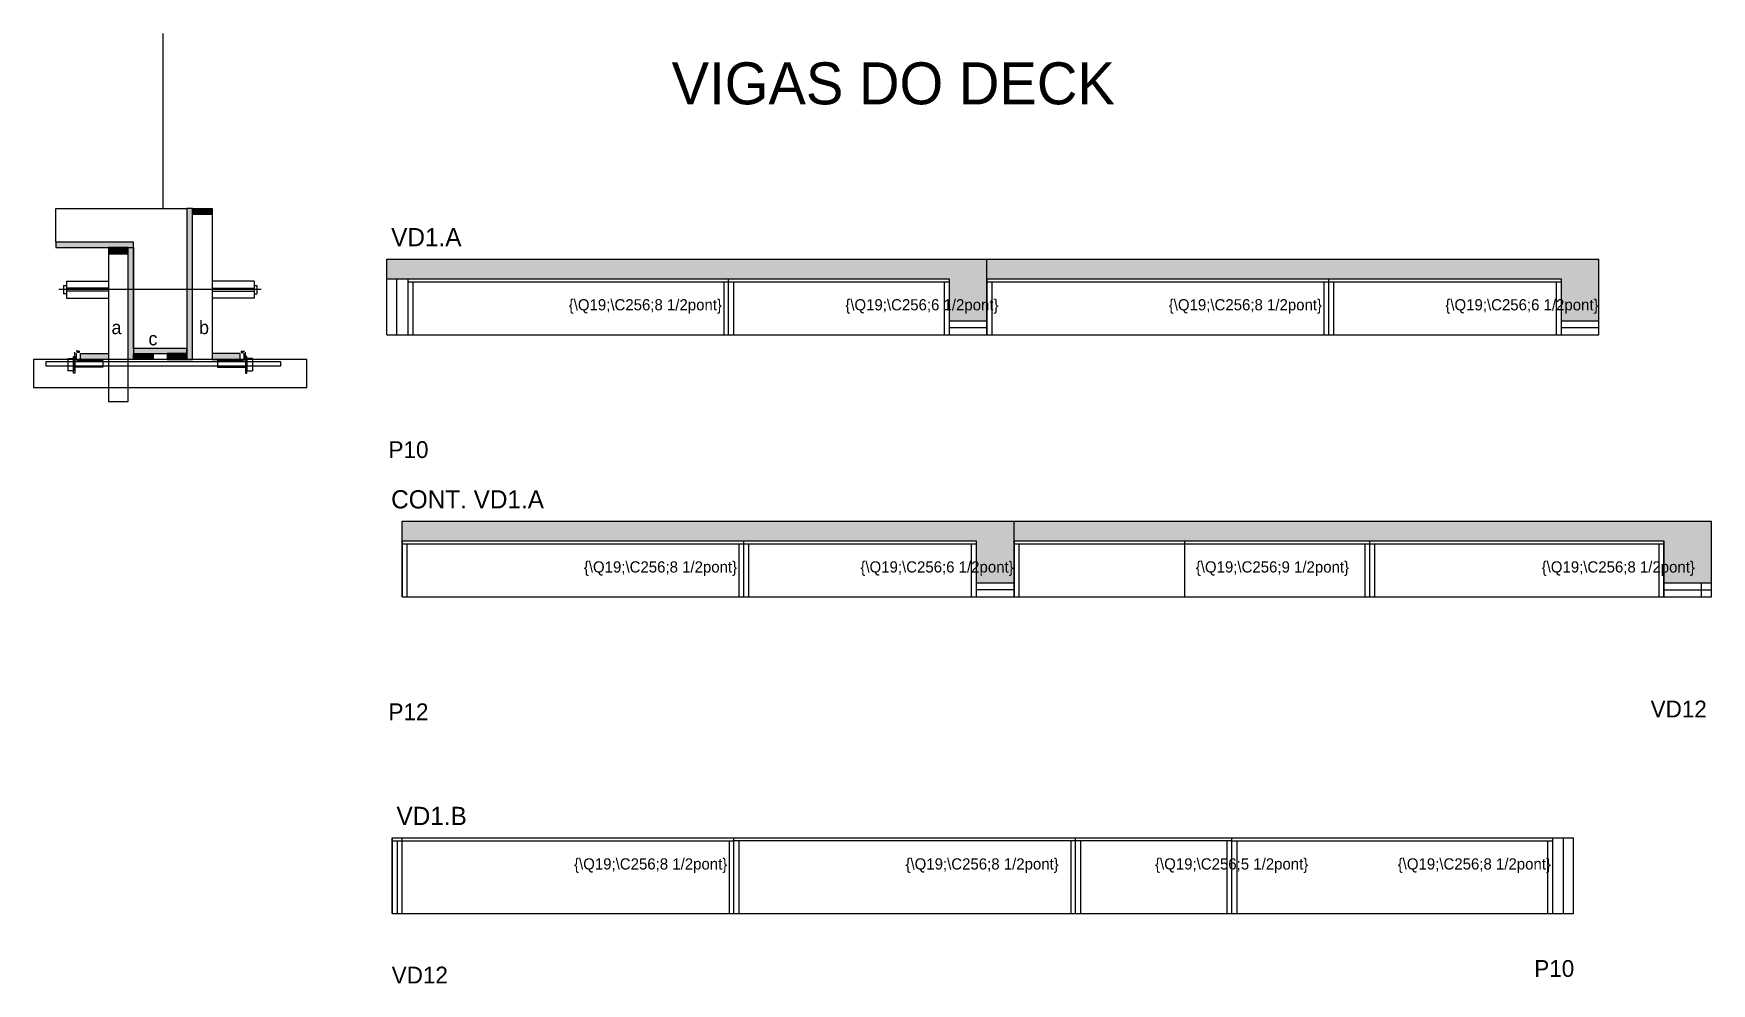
# Model space of a CAD drawing. Header units: metres. Extents: x 3454 to 4653, y 2948 to 3626.
import ezdxf

# ---------------------------------------------------------------- set-up
doc = ezdxf.new("R2010")
doc.units = ezdxf.units.M
for name, color, linetype in [('5', 7, 'Continuous'), ('barrote', 7, 'Continuous'), ('CONCRETO', 7, 'Continuous'), ('COTA', 7, 'Continuous'), ('detalhes', 7, 'Continuous'), ('Hachura', 7, 'Continuous'), ('Madeira', 7, 'Continuous'), ('Painéis', 7, 'Continuous'), ('presilha', 7, 'Continuous'), ('SARR_2.2x7', 7, 'Continuous'), ('SARR_3.5x7', 7, 'Continuous'), ('SCO-___-LAJ', 7, 'Continuous'), ('TENSOR', 7, 'Continuous'), ('texto', 7, 'Continuous'), ('Texto Seção', 7, 'Continuous')]:
    doc.layers.add(name, color=color, linetype=linetype)

msp = doc.modelspace()

# ---------------------------------------------------------------- hatches: boundary and pattern name
at = {"layer": 'COTA'}
h = msp.add_hatch(color=7, dxfattribs=at)
h.dxf.hatch_style = 1
h.paths.add_polyline_path([(4108.3, 3451.1), (4108.3, 3421.1), (4108.3, 3421.1), (4135.3, 3421.1), (4135.3, 3421.1), (4135.3, 3465.1), (4135.3, 3465.1), (3706.8, 3465.1), (3706.8, 3465.1), (3706.8, 3451.1), (3706.8, 3451.1), (4108.3, 3451.1)])
h = msp.add_hatch(color=7, dxfattribs=at)
h.dxf.hatch_style = 1
h.paths.add_polyline_path([(4545.3, 3451.1), (4545.3, 3421.1), (4545.3, 3421.1), (4572.3, 3421.1), (4572.3, 3421.1), (4572.3, 3465.1), (4572.3, 3465.1), (4135.3, 3465.1), (4135.3, 3465.1), (4135.3, 3451.1), (4135.3, 3451.1), (4545.3, 3451.1)])
h = msp.add_hatch(color=7, dxfattribs=at)
h.dxf.hatch_style = 1
h.paths.add_polyline_path([(4127.6, 3263.8), (4127.6, 3233.8), (4127.6, 3233.8), (4154.6, 3233.8), (4154.6, 3233.8), (4154.6, 3277.8), (4154.6, 3277.8), (3717.6, 3277.8), (3717.6, 3277.8), (3717.6, 3263.8), (3717.6, 3263.8), (4127.6, 3263.8)])
h = msp.add_hatch(color=7, dxfattribs=at)
h.dxf.hatch_style = 1
h.paths.add_polyline_path([(4154.6, 3263.8), (4618.6, 3263.8), (4618.6, 3263.8), (4618.6, 3233.8), (4618.6, 3233.8), (4652.6, 3233.8), (4652.6, 3233.8), (4652.6, 3277.8), (4652.6, 3277.8), (4154.6, 3277.8), (4154.6, 3277.8), (4154.6, 3263.8)])
at = {"layer": 'Hachura'}
h = msp.add_hatch(color=7, dxfattribs=at)
h.dxf.hatch_style = 1
h.paths.add_polyline_path([(3567.9, 3501.3), (3563.9, 3501.3), (3563.9, 3501.3), (3563.9, 3393.3), (3563.9, 3393.3), (3567.9, 3393.3), (3567.9, 3393.3), (3567.9, 3501.3)])
h = msp.add_hatch(color=7, dxfattribs=at)
h.dxf.hatch_style = 1
h.paths.add_polyline_path([(3567.9, 3496.9), (3567.9, 3501.3), (3567.9, 3501.3), (3581.9, 3501.3), (3581.9, 3501.3), (3581.9, 3496.9), (3581.9, 3496.9), (3567.9, 3496.9)])
h = msp.add_hatch(color=7, dxfattribs=at)
h.dxf.hatch_style = 1
h.paths.add_polyline_path([(3525.9, 3473.3), (3525.9, 3477.3), (3525.9, 3477.3), (3470.3, 3477.3), (3470.3, 3477.3), (3470.3, 3473.3), (3470.3, 3473.3), (3525.9, 3473.3)])
h = msp.add_hatch(color=7, dxfattribs=at)
h.dxf.hatch_style = 1
h.paths.add_polyline_path([(3525.9, 3477.3), (3521.9, 3477.3), (3521.9, 3477.3), (3521.9, 3393.3), (3521.9, 3393.3), (3525.9, 3393.3), (3525.9, 3393.3), (3525.9, 3477.3)])
h = msp.add_hatch(color=7, dxfattribs=at)
h.dxf.hatch_style = 1
h.paths.add_polyline_path([(3521.9, 3468.9), (3521.9, 3473.3), (3521.9, 3473.3), (3507.9, 3473.3), (3507.9, 3473.3), (3507.9, 3468.9), (3507.9, 3468.9), (3521.9, 3468.9)])
h = msp.add_hatch(color=7, dxfattribs=at)
h.dxf.hatch_style = 1
h.paths.add_polyline_path([(3487.9, 3393.3), (3487.9, 3397.7), (3487.9, 3397.7), (3507.9, 3397.7), (3507.9, 3397.7), (3507.9, 3393.3), (3507.9, 3393.3), (3487.9, 3393.3)])
h = msp.add_hatch(color=7, dxfattribs=at)
h.dxf.hatch_style = 1
h.paths.add_polyline_path([(3563.9, 3397.7), (3563.9, 3401.3), (3563.9, 3401.3), (3525.9, 3401.3), (3525.9, 3401.3), (3525.9, 3397.7), (3525.9, 3397.7), (3563.9, 3397.7)])
h = msp.add_hatch(color=7, dxfattribs=at)
h.dxf.hatch_style = 1
h.paths.add_polyline_path([(3525.9, 3393.3), (3525.9, 3397.7), (3525.9, 3397.7), (3539.9, 3397.7), (3539.9, 3397.7), (3539.9, 3393.3), (3539.9, 3393.3), (3525.9, 3393.3)])
h = msp.add_hatch(color=7, dxfattribs=at)
h.dxf.hatch_style = 1
h.paths.add_polyline_path([(3563.9, 3393.3), (3563.9, 3397.7), (3563.9, 3397.7), (3549.9, 3397.7), (3549.9, 3397.7), (3549.9, 3393.3), (3549.9, 3393.3), (3563.9, 3393.3)])
h = msp.add_hatch(color=7, dxfattribs=at)
h.dxf.hatch_style = 1
h.paths.add_polyline_path([(3601.9, 3393.3), (3601.9, 3397.7), (3601.9, 3397.7), (3581.9, 3397.7), (3581.9, 3397.7), (3581.9, 3393.3), (3581.9, 3393.3), (3601.9, 3393.3)])

# ---------------------------------------------------------------- linework, layer by layer
at = {"color": 7, "lineweight": 25}
for p, q in [((3475.9, 3446.3), (3475.9, 3440.3)), ((3475.9, 3446.3), (3477.9, 3446.3)), ((3477.9, 3440.3), (3475.9, 3440.3)), ((3477.9, 3449.3), (3477.9, 3437.3)), ((3477.9, 3449.3), (3507.9, 3449.3)), ((3507.9, 3444.3), (3477.9, 3444.3)), ((3507.9, 3442.3), (3477.9, 3442.3)), ((3611.9, 3449.3), (3581.9, 3449.3)), ((3581.9, 3444.3), (3611.9, 3444.3)), ((3581.9, 3442.3), (3611.9, 3442.3)), ((3611.9, 3449.3), (3611.9, 3437.3)), ((3611.9, 3446.3), (3613.9, 3446.3)), ((3611.9, 3440.3), (3613.9, 3440.3)), ((3613.9, 3446.3), (3613.9, 3440.3)), ((3477.9, 3437.3), (3507.9, 3437.3)), ((3611.9, 3437.3), (3581.9, 3437.3))]:
    msp.add_line(p, q, dxfattribs=at)
at = {"layer": 'barrote', "color": 7, "lineweight": 25}
msp.add_lwpolyline([(3454.4, 3373.3), (3649.6, 3373.3), (3649.6, 3393.3), (3454.4, 3393.3)], close=True, dxfattribs=at)
at = {"layer": 'CONCRETO', "color": 7, "lineweight": 25}
msp.add_lwpolyline([(3470.3, 3477.3), (3470.3, 3501.3), (3563.9, 3501.3), (3563.9, 3473.3), (3563.9, 3473.3), (3563.9, 3401.3), (3525.9, 3401.3), (3525.9, 3477.3)], close=True, dxfattribs=at)
at = {"layer": 'COTA', "color": 7, "lineweight": 25}
for p, q in [((3706.8, 3451.1), (3706.8, 3465.1)), ((3706.8, 3465.1), (4135.3, 3465.1)), ((4135.3, 3421.1), (4135.3, 3465.1)), ((4135.3, 3451.1), (4135.3, 3465.1)), ((4135.3, 3465.1), (4572.3, 3465.1)), ((4572.3, 3421.1), (4572.3, 3465.1)), ((3717.6, 3233.8), (3717.6, 3277.8)), ((3717.6, 3263.8), (3717.6, 3277.8)), ((3717.6, 3277.8), (4154.6, 3277.8)), ((4154.6, 3263.8), (4154.6, 3277.8)), ((4154.6, 3277.8), (4652.6, 3277.8)), ((4154.6, 3233.8), (4154.6, 3277.8)), ((4652.6, 3233.8), (4652.6, 3277.8))]:
    msp.add_line(p, q, dxfattribs=at)
at = {"layer": 'Defpoints', "color": 7, "lineweight": 25}
msp.add_line((3547.1, 3501.3), (3547.1, 3626.3), dxfattribs=at)
at = {"layer": 'Madeira', "color": 7, "lineweight": 25}
for points in [[(3567.9, 3496.9), (3567.9, 3501.3), (3581.9, 3501.3), (3581.9, 3496.9)], [(3567.9, 3501.3), (3581.9, 3501.3), (3581.9, 3393.3), (3567.9, 3393.3)], [(3521.9, 3468.9), (3521.9, 3473.3), (3507.9, 3473.3), (3507.9, 3468.9)], [(3521.9, 3473.3), (3507.9, 3473.3), (3507.9, 3363.3), (3521.9, 3363.3)], [(3487.9, 3393.3), (3487.9, 3397.7), (3507.9, 3397.7), (3507.9, 3393.3)], [(3525.9, 3393.3), (3525.9, 3397.7), (3539.9, 3397.7), (3539.9, 3393.3)], [(3563.9, 3393.3), (3563.9, 3397.7), (3549.9, 3397.7), (3549.9, 3393.3)], [(3601.9, 3393.3), (3601.9, 3397.7), (3581.9, 3397.7), (3581.9, 3393.3)]]:
    msp.add_lwpolyline(points, close=True, dxfattribs=at)
at = {"layer": 'Painéis', "color": 7, "lineweight": 25}
for p, q in [((3706.8, 3451.1), (4108.3, 3451.1)), ((3706.8, 3411.1), (3706.8, 3451.1)), ((3950.8, 3411.1), (3950.8, 3451.1)), ((4108.3, 3451.1), (4108.3, 3421.1)), ((4135.3, 3451.1), (4545.3, 3451.1)), ((4135.3, 3411.1), (4135.3, 3451.1)), ((4379.3, 3411.1), (4379.3, 3451.1)), ((4545.3, 3451.1), (4545.3, 3421.1)), ((4108.3, 3421.1), (4135.3, 3421.1)), ((4135.3, 3411.1), (4135.3, 3421.1)), ((4545.3, 3421.1), (4572.3, 3421.1)), ((4572.3, 3411.1), (4572.3, 3421.1)), ((3706.8, 3411.1), (4135.3, 3411.1)), ((4135.3, 3411.1), (4572.3, 3411.1)), ((3717.6, 3263.8), (4127.6, 3263.8)), ((3717.6, 3223.8), (3717.6, 3263.8)), ((3961.6, 3223.8), (3961.6, 3263.8)), ((4127.6, 3263.8), (4127.6, 3233.8)), ((4154.6, 3263.8), (4618.6, 3263.8)), ((4154.6, 3223.8), (4154.6, 3263.8)), ((4276.6, 3223.8), (4276.6, 3263.8)), ((4408.6, 3223.8), (4408.6, 3263.8)), ((4618.6, 3233.8), (4618.6, 3263.8)), ((3717.6, 3223.8), (3717.6, 3233.8)), ((3717.6, 3223.8), (4154.6, 3223.8)), ((4127.6, 3233.8), (4154.6, 3233.8)), ((4154.6, 3223.8), (4154.6, 3233.8)), ((4154.6, 3223.8), (4652.6, 3223.8)), ((4618.6, 3233.8), (4652.6, 3233.8)), ((4652.6, 3223.8), (4652.6, 3233.8)), ((3710.6, 3051.6), (4554.1, 3051.6)), ((3710.6, 2997.6), (3710.6, 3051.6)), ((3954.6, 2997.6), (3954.6, 3051.6)), ((4198.6, 2997.6), (4198.6, 3051.6)), ((4198.6, 2997.6), (4198.6, 3051.6)), ((4310.1, 2997.6), (4310.1, 3051.6)), ((4554.1, 2997.6), (4554.1, 3051.6)), ((3710.6, 2997.6), (4554.1, 2997.6))]:
    msp.add_line(p, q, dxfattribs=at)
for points in [[(3567.9, 3501.3), (3563.9, 3501.3), (3563.9, 3393.3), (3567.9, 3393.3)], [(3525.9, 3473.3), (3525.9, 3477.3), (3470.3, 3477.3), (3470.3, 3473.3)], [(3521.9, 3473.3), (3525.9, 3473.3), (3525.9, 3393.3), (3521.9, 3393.3)], [(3563.9, 3397.7), (3563.9, 3401.3), (3525.9, 3401.3), (3525.9, 3397.7)]]:
    msp.add_lwpolyline(points, close=True, dxfattribs=at)
at = {"layer": 'presilha', "color": 7, "lineweight": 25}
for p, q in [((3479, 3394), (3483, 3394)), ((3479, 3394), (3479, 3385.3)), ((3483, 3395.6), (3484, 3395.6)), ((3483, 3383.6), (3483, 3395.6)), ((3483, 3394), (3483, 3385.3)), ((3484, 3392.4), (3484, 3398.6)), ((3484, 3395.6), (3484, 3383.6)), ((3487, 3399.3), (3484.8, 3399.3)), ((3485, 3393), (3485, 3397.9)), ((3487, 3398.3), (3485.4, 3398.3)), ((3504, 3392.6), (3485.4, 3392.6)), ((3487, 3399.3), (3487, 3398.3)), ((3504, 3392.6), (3504, 3388)), ((3585.8, 3392.6), (3585.8, 3388)), ((3585.8, 3392.6), (3604.4, 3392.6)), ((3602.8, 3399.3), (3602.8, 3398.3)), ((3602.8, 3399.3), (3605, 3399.3)), ((3602.8, 3398.3), (3604.4, 3398.3)), ((3604.8, 3393), (3604.8, 3397.9)), ((3605.8, 3392.4), (3605.8, 3398.6)), ((3606.8, 3395.6), (3605.8, 3395.6)), ((3605.8, 3395.6), (3605.8, 3383.6)), ((3606.8, 3383.6), (3606.8, 3395.6)), ((3610.8, 3394), (3606.8, 3394)), ((3606.8, 3394), (3606.8, 3385.3)), ((3610.8, 3394), (3610.8, 3385.3)), ((3483, 3385.3), (3479, 3385.3)), ((3484, 3383.6), (3483, 3383.6)), ((3504, 3388), (3484, 3388)), ((3585.8, 3388), (3605.8, 3388)), ((3605.8, 3383.6), (3606.8, 3383.6)), ((3606.8, 3385.3), (3610.8, 3385.3))]:
    msp.add_line(p, q, dxfattribs=at)
at = {"layer": 'SARR_2.2x7', "color": 7, "lineweight": 25}
for p, q in [((3713.8, 3411.1), (3713.8, 3451.1)), ((3721.8, 3448.9), (3950.8, 3448.9)), ((3950.8, 3448.9), (4108.3, 3448.9)), ((4135.3, 3448.9), (4379.3, 3448.9)), ((4379.3, 3448.9), (4545.3, 3448.9)), ((4135.3, 3416.1), (4108.3, 3416.1)), ((4572.3, 3416.1), (4545.3, 3416.1)), ((3717.6, 3261.6), (3961.6, 3261.6)), ((3961.6, 3261.6), (4127.6, 3261.6)), ((4154.6, 3261.6), (4408.6, 3261.6)), ((4408.6, 3261.6), (4618.6, 3261.6)), ((4154.6, 3228.8), (4127.6, 3228.8)), ((4618.6, 3223.8), (4618.6, 3233.8)), ((4618.6, 3228.8), (4652.6, 3228.8)), ((4645.6, 3223.8), (4645.6, 3233.8)), ((3710.6, 3049.4), (3954.6, 3049.4)), ((3717.6, 2997.6), (3717.6, 3051.6)), ((4198.6, 3049.4), (3954.6, 3049.4)), ((4310.1, 3049.4), (4198.6, 3049.4)), ((4310.1, 3049.4), (4539.1, 3049.4)), ((4547.1, 2997.6), (4547.1, 3051.6))]:
    msp.add_line(p, q, dxfattribs=at)
at = {"layer": 'SARR_3.5x7', "color": 7, "lineweight": 25}
for p, q in [((3721.8, 3451.1), (3721.8, 3411.1)), ((4108.3, 3451.1), (4108.3, 3411.1)), ((4135.3, 3451.1), (4135.3, 3411.1)), ((4545.3, 3451.1), (4545.3, 3411.1)), ((3725.3, 3448.9), (3725.3, 3411.1)), ((3947.3, 3448.9), (3947.3, 3411.1)), ((3954.3, 3448.9), (3954.3, 3411.1)), ((4104.8, 3448.9), (4104.8, 3411.1)), ((4138.8, 3448.9), (4138.8, 3411.1)), ((4375.8, 3448.9), (4375.8, 3411.1)), ((4382.8, 3448.9), (4382.8, 3411.1)), ((4541.8, 3448.9), (4541.8, 3411.1)), ((3717.6, 3263.8), (3717.6, 3223.8)), ((3721.1, 3261.6), (3721.1, 3223.8)), ((3958.1, 3261.6), (3958.1, 3223.8)), ((3965.1, 3261.6), (3965.1, 3223.8)), ((4124.1, 3261.6), (4124.1, 3223.8)), ((4127.6, 3263.8), (4127.6, 3223.8)), ((4154.6, 3263.8), (4154.6, 3223.8)), ((4158.1, 3261.6), (4158.1, 3223.8)), ((4405.1, 3261.6), (4405.1, 3223.8)), ((4412.1, 3261.6), (4412.1, 3223.8)), ((4615.1, 3261.6), (4615.1, 3223.8)), ((4618.6, 3263.8), (4618.6, 3223.8)), ((3710.6, 3051.6), (3710.6, 2997.6)), ((3714.1, 3049.4), (3714.1, 2997.6)), ((3951.1, 3049.4), (3951.1, 2997.6)), ((3958.1, 3049.4), (3958.1, 2997.6)), ((4195.1, 3049.4), (4195.1, 2997.6)), ((4202.1, 3049.4), (4202.1, 2997.6)), ((4306.6, 3049.4), (4306.6, 2997.6)), ((4313.6, 3049.4), (4313.6, 2997.6)), ((4535.6, 3049.4), (4535.6, 2997.6)), ((4539.1, 3051.6), (4539.1, 2997.6))]:
    msp.add_line(p, q, dxfattribs=at)
at = {"layer": 'SCO-___-LAJ', "color": 7, "lineweight": 25}
msp.add_lwpolyline([(3463.4, 3391.9), (3630.7, 3391.9), (3630.7, 3388.7), (3463.4, 3388.7)], close=True, dxfattribs=at)
at = {"layer": 'TENSOR', "color": 7, "lineweight": 25}
msp.add_line((3616.9, 3443.3), (3472.6, 3443.3), dxfattribs=at)

# ---------------------------------------------------------------- texts
at = {"color": 7, "lineweight": 25}
msp.add_text('VIGAS DO DECK', height=30, dxfattribs=at).set_placement((3910.1, 3575.7))
at = {"layer": '5', "color": 7, "lineweight": 25}
for s, p in [('P10', (3707.9, 3323)), ('P12', (3707.9, 3135.7)), ('VD12', (4609.2, 3137.7)), ('VD12', (3710.2, 2947.6)), ('P10', (4526.1, 2952.3))]:
    msp.add_text(s, height=12, dxfattribs=at).set_placement(p)
at = {"layer": 'detalhes', "color": 7, "lineweight": 25}
for s, p in [('a', (3510.1, 3411.5)), ('b', (3572.6, 3411.5)), ('c', (3536.5, 3403.5))]:
    msp.add_text(s, height=9.6, dxfattribs=at).set_placement(p)
at = {"layer": 'texto', "color": 7, "lineweight": 25}
for s, p in [('{\\Q19;\\C256;8 1/2pont}', (3836.6, 3428.5)), ('{\\Q19;\\C256;6 1/2pont}', (4034.1, 3428.5)), ('{\\Q19;\\C256;8 1/2pont}', (4265.1, 3428.5)), ('{\\Q19;\\C256;6 1/2pont}', (4462.6, 3428.5)), ('{\\Q19;\\C256;8 1/2pont}', (3847.4, 3241.2)), ('{\\Q19;\\C256;6 1/2pont}', (4044.9, 3241.2)), ('{\\Q19;\\C256;9 1/2pont}', (4284.4, 3241.2)), ('{\\Q19;\\C256;8 1/2pont}', (4531.4, 3241.2)), ('{\\Q19;\\C256;8 1/2pont}', (3840.4, 3029)), ('{\\Q19;\\C256;8 1/2pont}', (4077.1, 3029)), ('{\\Q19;\\C256;5 1/2pont}', (4255.3, 3029)), ('{\\Q19;\\C256;8 1/2pont}', (4428.6, 3029))]:
    msp.add_text(s, height=8, dxfattribs=at).set_placement(p)
at = {"layer": 'Texto Seção', "color": 7, "lineweight": 25}
for s, p in [('VD1.A', (3709.8, 3474.3)), ('CONT. VD1.A', (3709.8, 3287)), ('VD1.B', (3713.6, 3060.8))]:
    msp.add_text(s, height=13, dxfattribs=at).set_placement(p)

doc.saveas('drawing.dxf')
